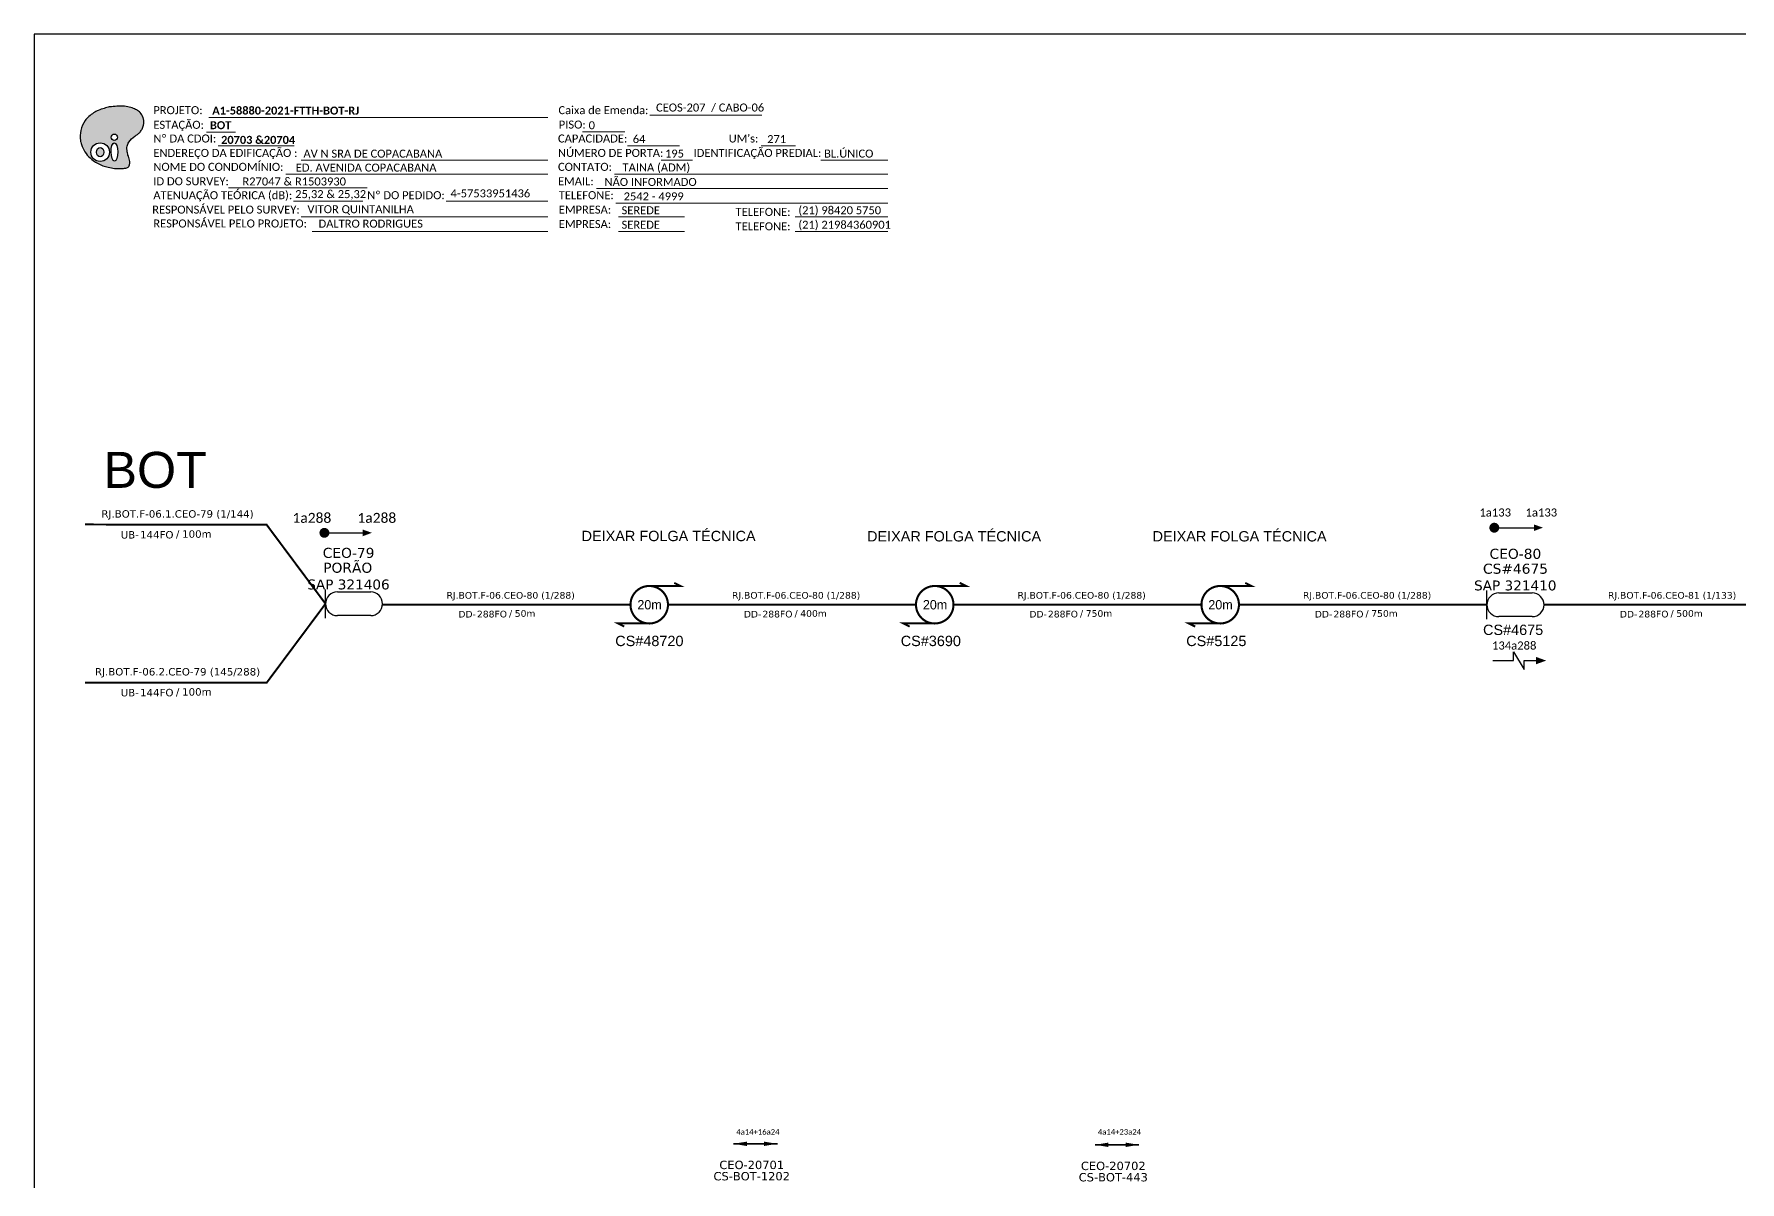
# Model space of a CAD drawing. Header units: metres. Extents: x -1286 to 459, y -500 to 94.
# Drawn here: x -1286.1 to -903.9, y -163 to 94.2 of the extents above; entities that cross this region are included whole.
import ezdxf
from ezdxf.enums import TextEntityAlignment as Align

# ---------------------------------------------------------------- set-up
doc = ezdxf.new("R2010")
doc.units = ezdxf.units.M
for name, color, linetype in [('20.4-CEO', 1, 'Continuous'), ('20.4-CEOS', 1, 'Continuous'), ('20.5-CABO AÉREO', 1, 'Continuous'), ('CEO', 1, 'Continuous'), ('SETA', 7, 'Continuous')]:
    doc.layers.add(name, color=color, linetype=linetype)
doc.layers.add('40.1-ETIQUETAS', color=1, linetype='Continuous', lineweight=20)
doc.styles.add('ARIAL', font='arial.ttf')
doc.styles.add('siredit', font='verdana.ttf')
doc.styles.add('WMF-Calibri0', font='calibri.ttf')
doc.styles.add('WMF-Calibri1', font='calibrib.ttf')
doc.dimstyles.new('CC', dxfattribs={"dimtxt": 0.8, "dimasz": 2, "dimexe": 0.18, "dimexo": 0.0625, "dimgap": 0.09, "dimtad": 0, "dimdec": 0, "dimrnd": 1, "dimzin": 0, "dimdsep": 46, "dimtxsty": 'siredit', "dimblk": 'NONE', "dimcen": 0, "dimse1": 1, "dimse2": 1, "dimsd1": 1, "dimsd2": 1, "dimclrt": 7, "dimadec": 0, "dimazin": 0, "dimtfac": 1, "dimtdec": 0, "dimtofl": 0, "dimtmove": 0, "dimatfit": 3, "dimfxl": 0, "dimtolj": 1, "dimtzin": 0, "dimarcsym": 0})

# ---------------------------------------------------------------- blocks, each defined once
blk = doc.blocks.new('OI')
h = blk.add_hatch(color=40)
edge = h.paths.add_edge_path()
edge.add_spline(control_points=[(4.35, -0.67), (3.92, -0.99), (3.26, -1.5), (2.81, -2.59), (2.9, -3.5), (3.06, -4.27), (3.31, -4.85), (3.37, -5.39), (3.4, -5.88), (3.2, -6.4), (2.54, -6.61), (1.65, -6.63), (0.55, -6.67), (-0.56, -6.42), (-1.61, -6.14), (-2.77, -5.61), (-3.92, -4.77), (-4.89, -3.7), (-5.34, -2.65), (-5.6, -1.94), (-5.85, -0.96), (-5.71, 0.47), (-5.1, 2.02), (-4.14, 3.02), (-3.3, 3.61), (-2.37, 4.16), (-1.36, 4.44), (-0.56, 4.7), (0.79, 4.85), (2.24, 4.97), (3.79, 4.57), (4.67, 4.21), (5.44, 3.65), (5.76, 2.99), (6.03, 2.21), (6.01, 1.46), (5.72, 0.64), (5.31, 0.08), (4.88, -0.38), (4.51, -0.55), (4.35, -0.67)], knot_values=[0, 0, 0, 0, 1.60434, 2.417191, 3.427595, 4.282808, 4.776746, 5.304182, 5.888771, 6.258406, 6.858137, 7.79129, 8.986195, 10.124242, 11.187857, 12.242908, 13.953784, 15.414161, 16.515391, 17.349188, 17.675853, 19.552021, 21.515531, 22.568638, 23.63245, 24.621084, 25.782718, 26.745347, 27.142653, 29.870543, 31.004649, 31.921532, 32.709589, 33.801391, 34.042471, 35.192333, 35.971461, 36.628871, 37.254359, 37.836911, 37.836911, 37.836911, 37.836911], degree=3, periodic=0)
h.paths.add_polyline_path([(1.13, -0.87, -1), (-0.04, -0.87, -1)], flags=16)
edge = h.paths.add_edge_path(flags=16)
edge.add_ellipse((0.56, -3.59), major_axis=(-0.02, 1.71), ratio=0.361305, start_angle=0, end_angle=360)
h.paths.add_polyline_path([(-0.36, -3.62, -1), (-3.8, -3.62, -1)], flags=16)
edge = h.paths.add_edge_path(flags=0)
edge.add_ellipse((-2.08, -3.62), major_axis=(0, 0.885), ratio=0.758294, start_angle=0, end_angle=360)
at = {"color": 40}
for centre, radius in [((-2.08, -3.62), 1.72), ((0.54, -0.87), 0.587)]:
    blk.add_circle(centre, radius, dxfattribs=at)
blk.add_ellipse((-2.08, -3.62), major_axis=(0, 0.885), ratio=0.758294, start_param=-3.141592653589792, end_param=3.141592653589792, dxfattribs=at)
blk.add_ellipse((0.56, -3.59), major_axis=(-0.02, 1.71), ratio=0.361305, dxfattribs=at)
at = {"color": 40, "start_tangent": (-0.800898, -0.598801), "end_tangent": (-0.800898, -0.598801)}
blk.add_spline([(4.35, -0.67), (3.2, -1.78), (2.9, -2.54), (2.92, -3.55), (3.12, -4.38), (3.28, -4.85), (3.37, -5.37), (3.35, -5.95), (3.2, -6.29), (2.66, -6.55), (1.73, -6.63), (0.54, -6.62), (-0.58, -6.41), (-1.6, -6.11), (-2.56, -5.67), (-3.95, -4.67), (-4.89, -3.56), (-5.37, -2.56), (-5.64, -1.78), (-5.72, -1.46), (-5.63, 0.42), (-4.84, 2.22), (-4.13, 2.99), (-3.27, 3.62), (-2.4, 4.09), (-1.3, 4.47), (-0.37, 4.72), (0.02, 4.77), (2.75, 4.8), (3.85, 4.53), (4.69, 4.16), (5.31, 3.68), (5.85, 2.73), (5.93, 2.5), (5.94, 1.35), (5.67, 0.62), (5.29, 0.08), (4.84, -0.36), (4.35, -0.67)], degree=3, dxfattribs=at)
blk = doc.blocks.new('_None')
blk = doc.blocks.new('ETIQUETA_RS5F')
at = {"layer": '40.1-ETIQUETAS', "color": 0, "style": 'siredit'}
blk.add_text('/', height=1.5, dxfattribs=at).set_placement((1.55, -1.95), align=Align.MIDDLE_RIGHT)
for tag, p in [('ETIQUETA_R_PRIMARIA', (1.18, 4.1)), ('ETIQUETA_R_SECUNDARIA', (1.18, 2.1)), ('F_ATIVAS/F_MORTAS', (1.11, -4.24))]:
    blk.add_attdef(tag, text='', height=1.5, dxfattribs=at).set_placement(p, align=Align.MIDDLE_CENTER)
for tag, p in [('TIPO_CABO', (-6.62, -2.12)), ('CAP_CABO', (0.37, -2.09))]:
    blk.add_attdef(tag, text='', height=1.5, dxfattribs=at).set_placement(p, align=Align.MIDDLE_RIGHT)
blk.add_attdef('METROS', text='', height=1.5, dxfattribs=at).set_placement((2.11, -1.95), align=Align.MIDDLE_LEFT)
for tag, p in [('FUSÃO_1', (0.82, -8.39)), ('FUSÃO_2', (0.82, -10.6)), ('FUSÃO_3', (0.82, -12.93)), ('FUSÃO_4', (0.82, -15.14)), ('FUSÃO_5', (0.82, -17.16))]:
    blk.add_attdef(tag, text='', height=1.5, dxfattribs=at).set_placement(p, align=Align.CENTER)

msp = doc.modelspace()

# ---------------------------------------------------------------- linework, layer by layer
msp.add_lwpolyline([(-1286.07, -499.81), (-445.07, -499.81), (-445.07, 94.19), (-1286.07, 94.19)], close=True)
at = {"color": 7, "lineweight": 0}
for points in [[(-1246.96, 75.52), (-1170.98, 75.52)], [(-1148.15, 76.01), (-1123.01, 76.01)], [(-1247.47, 72.24), (-1240.92, 72.24)], [(-1244.81, 69.17), (-1227.84, 69.17)], [(-1163.19, 72.28), (-1153.71, 72.28)], [(-1153.14, 69.17), (-1141.52, 69.17)], [(-1123.2, 69.17), (-1115.53, 69.17)], [(-1226.24, 65.93), (-1170.98, 65.93)], [(-1145.56, 65.93), (-1138.61, 65.93)], [(-1109.86, 65.93), (-1094.82, 65.93)], [(-1229.65, 62.82), (-1170.98, 62.82)], [(-1156.02, 62.82), (-1094.8, 62.82)], [(-1242.49, 59.75), (-1211.44, 59.75)], [(-1160.06, 59.58), (-1094.8, 59.58)], [(-1227.96, 56.79), (-1212.45, 56.79)], [(-1193.73, 56.79), (-1170.96, 56.79)], [(-1155.78, 56.34), (-1094.8, 56.34)], [(-1226.24, 53.23), (-1170.98, 53.23)], [(-1223.75, 49.99), (-1170.98, 49.99)], [(-1155.17, 53.23), (-1140.37, 53.23)], [(-1155.17, 49.99), (-1140.37, 49.99)], [(-1115.57, 53.23), (-1094.8, 53.23)], [(-1115.57, 49.99), (-1094.8, 49.99)]]:
    msp.add_lwpolyline(points, dxfattribs=at)
at = {"color": 7}
for points, const_width in [([(-959.51, -16.4, 1), (-958.4, -16.39, 1)], 1.11), ([(-1221.59, -17.55, 1), (-1220.48, -17.54, 1)], 1.11), ([(-1148.27, -29.45, 1.000012), (-1148.27, -37.85, 0.999978)], 0.467), ([(-1084.31, -29.45, 1.000012), (-1084.31, -37.85, 0.999978)], 0.467), ([(-1020.36, -29.45, 1.000012), (-1020.36, -37.85, 0.999978)], 0.467)]:
    msp.add_lwpolyline(points, format="xyb", close=True, dxfattribs=dict(at, const_width=const_width))
for points in [[(-958.96, -16.39), (-950.09, -16.39)], [(-954.64, -46.18), (-954.64, -44.22), (-952.29, -48.15), (-952.29, -46.18)]]:
    msp.add_lwpolyline(points, dxfattribs=at)
at = {"color": 7, "const_width": 0.438}
for points in [[(-1148.27, -29.45), (-1141.27, -29.45), (-1142.67, -28.75)], [(-1084.31, -29.45), (-1077.31, -29.45), (-1078.71, -28.75)], [(-1020.36, -29.45), (-1013.36, -29.45), (-1014.76, -28.75)], [(-1148.27, -37.85), (-1155.27, -37.85), (-1153.87, -38.55)], [(-1084.31, -37.85), (-1091.31, -37.85), (-1089.91, -38.55)], [(-1020.36, -37.85), (-1027.36, -37.85), (-1025.96, -38.55)]]:
    msp.add_lwpolyline(points, dxfattribs=at)
at = {"layer": '20.4-CEO', "color": 7}
for p, q in [((-1218.13, -30.78), (-1210.67, -30.78)), ((-1210.67, -36.09), (-1218.13, -36.09))]:
    msp.add_line(p, q, dxfattribs=at)
at = {"layer": '20.4-CEO', "color": 7, "const_width": 0.444}
for points in [[(-1274.68, -15.67), (-1233.98, -15.73), (-1220.79, -33.44)], [(-1274.68, -51.12), (-1233.98, -51.14), (-1220.79, -33.44)]]:
    msp.add_lwpolyline(points, dxfattribs=at)
at = {"layer": '20.4-CEO', "color": 7}
msp.add_lwpolyline([(-1220.79, -36.64), (-1220.79, -30.23)], dxfattribs=at)
for centre, start, end in [((-1218.13, -33.44), 90, 270), ((-1210.67, -33.44), 270, 90)]:
    msp.add_arc(centre, 2.66, start, end, dxfattribs=at)
at = {"layer": '20.4-CEOS', "color": 7}
for p, q in [((-957.94, -30.99), (-950.48, -30.99)), ((-950.48, -36.31), (-957.94, -36.31))]:
    msp.add_line(p, q, dxfattribs=at)
msp.add_lwpolyline([(-960.6, -36.86), (-960.6, -30.45)], dxfattribs=at)
for centre, start, end in [((-957.94, -33.65), 90, 270), ((-950.48, -33.65), 270, 90)]:
    msp.add_arc(centre, 2.66, start, end, dxfattribs=at)
at = {"layer": '20.5-CABO AÉREO', "color": 7, "ltscale": 8, "const_width": 0.444}
for points in [[(-1208.02, -33.65), (-1152.47, -33.65)], [(-1144.07, -33.65), (-1088.51, -33.65)], [(-1080.11, -33.65), (-1024.56, -33.65)], [(-1016.16, -33.65), (-960.6, -33.65)], [(-947.82, -33.65), (-892.27, -33.65)]]:
    msp.add_lwpolyline(points, dxfattribs=at)
at = {"layer": 'SETA', "color": 7}
for points in [[(-1221.04, -17.55), (-1211.37, -17.55)], [(-959.25, -46.18), (-954.64, -46.18)], [(-952.29, -46.18), (-948.74, -46.18)]]:
    msp.add_lwpolyline(points, dxfattribs=at)
for points in [[(-1212.44, -16.81), (-1210.4, -17.54), (-1212.43, -18.29)], [(-950.1, -15.65), (-948.06, -16.38), (-950.09, -17.14)], [(-949.58, -45.35), (-947.34, -46.17), (-949.58, -46.98)]]:
    msp.add_solid(points, dxfattribs=at)

# ---------------------------------------------------------------- block references
at = {"color": 7, "xscale": 1.213923925163967, "yscale": 1.213923925163967, "zscale": 1.213923925163967, "rotation": 0.1532896023949059}
msp.add_blockref('OI', (-1268.76, 72.14), dxfattribs=at)
at = {"layer": '40.1-ETIQUETAS', "color": 7}
ref = msp.add_blockref('ETIQUETA_RS5F', (-1255.25, -15.64), dxfattribs=dict(at, xscale=1.111111111111112, yscale=1.111111111111112, zscale=1.111111111111112))
ref.add_attrib('ETIQUETA_R_SECUNDARIA', 'RJ.BOT.F-06.1.CEO-79 (1/144)', dxfattribs={"color": 0, "height": 1.6667, "style": 'siredit'}).set_placement((-1253.94, -13.3), align=Align.MIDDLE_CENTER)
ref.add_attrib('TIPO_CABO', 'UB-', dxfattribs={"color": 0, "height": 1.667, "style": 'siredit'}).set_placement((-1262.6, -17.99), align=Align.MIDDLE_RIGHT)
ref.add_attrib('CAP_CABO', '144FO', dxfattribs={"color": 0, "height": 1.667, "style": 'siredit'}).set_placement((-1254.85, -17.97), align=Align.MIDDLE_RIGHT)
ref.add_attrib('METROS', '100m', dxfattribs={"color": 0, "height": 1.667, "style": 'siredit'}).set_placement((-1252.91, -17.81), align=Align.MIDDLE_LEFT)
ref = msp.add_blockref('ETIQUETA_RS5F', (-1180.53, -33.65), dxfattribs=at)
ref.add_attrib('ETIQUETA_R_SECUNDARIA', 'RJ.BOT.F-06.CEO-80 (1/288)', dxfattribs={"color": 0, "height": 1.5, "style": 'siredit'}).set_placement((-1179.31, -31.55), align=Align.MIDDLE_CENTER)
ref.add_attrib('TIPO_CABO', 'DD-', dxfattribs={"color": 0, "height": 1.5, "style": 'siredit'}).set_placement((-1187.11, -35.77), align=Align.MIDDLE_RIGHT)
ref.add_attrib('CAP_CABO', '288FO', dxfattribs={"color": 0, "height": 1.5, "style": 'siredit'}).set_placement((-1180.13, -35.75), align=Align.MIDDLE_RIGHT)
ref.add_attrib('METROS', '50m', dxfattribs={"color": 0, "height": 1.5, "style": 'siredit'}).set_placement((-1178.39, -35.61), align=Align.MIDDLE_LEFT)
ref = msp.add_blockref('ETIQUETA_RS5F', (-1116.57, -33.65), dxfattribs=at)
ref.add_attrib('ETIQUETA_R_SECUNDARIA', 'RJ.BOT.F-06.CEO-80 (1/288)', dxfattribs={"color": 0, "height": 1.5, "style": 'siredit'}).set_placement((-1115.36, -31.55), align=Align.MIDDLE_CENTER)
ref.add_attrib('TIPO_CABO', 'DD-', dxfattribs={"color": 0, "height": 1.5, "style": 'siredit'}).set_placement((-1123.16, -35.77), align=Align.MIDDLE_RIGHT)
ref.add_attrib('CAP_CABO', '288FO', dxfattribs={"color": 0, "height": 1.5, "style": 'siredit'}).set_placement((-1116.18, -35.75), align=Align.MIDDLE_RIGHT)
ref.add_attrib('METROS', '400m', dxfattribs={"color": 0, "height": 1.5, "style": 'siredit'}).set_placement((-1114.43, -35.61), align=Align.MIDDLE_LEFT)
ref = msp.add_blockref('ETIQUETA_RS5F', (-1052.62, -33.65), dxfattribs=at)
ref.add_attrib('ETIQUETA_R_SECUNDARIA', 'RJ.BOT.F-06.CEO-80 (1/288)', dxfattribs={"color": 0, "height": 1.5, "style": 'siredit'}).set_placement((-1051.4, -31.55), align=Align.MIDDLE_CENTER)
ref.add_attrib('TIPO_CABO', 'DD-', dxfattribs={"color": 0, "height": 1.5, "style": 'siredit'}).set_placement((-1059.2, -35.77), align=Align.MIDDLE_RIGHT)
ref.add_attrib('CAP_CABO', '288FO', dxfattribs={"color": 0, "height": 1.5, "style": 'siredit'}).set_placement((-1052.22, -35.75), align=Align.MIDDLE_RIGHT)
ref.add_attrib('METROS', '750m', dxfattribs={"color": 0, "height": 1.5, "style": 'siredit'}).set_placement((-1050.48, -35.61), align=Align.MIDDLE_LEFT)
ref = msp.add_blockref('ETIQUETA_RS5F', (-988.66, -33.65), dxfattribs=at)
ref.add_attrib('ETIQUETA_R_SECUNDARIA', 'RJ.BOT.F-06.CEO-80 (1/288)', dxfattribs={"color": 0, "height": 1.5, "style": 'siredit'}).set_placement((-987.45, -31.55), align=Align.MIDDLE_CENTER)
ref.add_attrib('TIPO_CABO', 'DD-', dxfattribs={"color": 0, "height": 1.5, "style": 'siredit'}).set_placement((-995.25, -35.77), align=Align.MIDDLE_RIGHT)
ref.add_attrib('CAP_CABO', '288FO', dxfattribs={"color": 0, "height": 1.5, "style": 'siredit'}).set_placement((-988.26, -35.75), align=Align.MIDDLE_RIGHT)
ref.add_attrib('METROS', '750m', dxfattribs={"color": 0, "height": 1.5, "style": 'siredit'}).set_placement((-986.52, -35.61), align=Align.MIDDLE_LEFT)
ref = msp.add_blockref('ETIQUETA_RS5F', (-920.33, -33.65), dxfattribs=at)
ref.add_attrib('ETIQUETA_R_SECUNDARIA', 'RJ.BOT.F-06.CEO-81 (1/133)', dxfattribs={"color": 0, "height": 1.5, "style": 'siredit'}).set_placement((-919.12, -31.55), align=Align.MIDDLE_CENTER)
ref.add_attrib('TIPO_CABO', 'DD-', dxfattribs={"color": 0, "height": 1.5, "style": 'siredit'}).set_placement((-926.91, -35.77), align=Align.MIDDLE_RIGHT)
ref.add_attrib('CAP_CABO', '288FO', dxfattribs={"color": 0, "height": 1.5, "style": 'siredit'}).set_placement((-919.93, -35.75), align=Align.MIDDLE_RIGHT)
ref.add_attrib('METROS', '500m', dxfattribs={"color": 0, "height": 1.5, "style": 'siredit'}).set_placement((-918.19, -35.61), align=Align.MIDDLE_LEFT)
ref = msp.add_blockref('ETIQUETA_RS5F', (-1255.25, -51), dxfattribs=dict(at, xscale=1.111111111111112, yscale=1.111111111111112, zscale=1.111111111111112))
ref.add_attrib('ETIQUETA_R_SECUNDARIA', 'RJ.BOT.F-06.2.CEO-79 (145/288)', dxfattribs={"color": 0, "height": 1.6667, "style": 'siredit'}).set_placement((-1253.94, -48.67), align=Align.MIDDLE_CENTER)
ref.add_attrib('TIPO_CABO', 'UB-', dxfattribs={"color": 0, "height": 1.667, "style": 'siredit'}).set_placement((-1262.6, -53.35), align=Align.MIDDLE_RIGHT)
ref.add_attrib('CAP_CABO', '144FO', dxfattribs={"color": 0, "height": 1.667, "style": 'siredit'}).set_placement((-1254.85, -53.33), align=Align.MIDDLE_RIGHT)
ref.add_attrib('METROS', '100m', dxfattribs={"color": 0, "height": 1.667, "style": 'siredit'}).set_placement((-1252.91, -53.18), align=Align.MIDDLE_LEFT)

# ---------------------------------------------------------------- texts
at = {"color": 7, "lineweight": 0, "style": 'WMF-Calibri0'}
for s, height, p in [('PROJETO:', 1.793, (-1259.36, 76.26)), ('Caixa de Emenda:', 1.7927, (-1168.6, 76.26)), ('ESTAÇÃO:', 1.793, (-1259.36, 72.98)), ('PISO:', 1.793, (-1168.53, 73.03)), ('Nº DA CDOI:', 1.7927, (-1259.36, 69.91)), ('ENDEREÇO DA EDIFICAÇÃO :', 1.7927, (-1259.36, 66.68)), ('CAPACIDADE:', 1.7927, (-1168.71, 69.91)), ('NÚMERO DE PORTA:', 1.7927, (-1168.71, 66.68)), ('IDENTIFICAÇÃO PREDIAL:', 1.7927, (-1138.34, 66.68)), ("UM's:", 1.793, (-1130.47, 69.91)), ('NOME DO CONDOMÍNIO:', 1.7927, (-1259.36, 63.56)), ('CONTATO:', 1.793, (-1168.71, 63.56)), ('ID DO SURVEY:', 1.7927, (-1259.36, 60.33)), ('EMAIL:', 1.793, (-1168.71, 60.33)), ('ATENUAÇÃO TEÓRICA (dB):', 1.7927, (-1259.36, 57.21)), ('Nº DO PEDIDO:', 1.7927, (-1211.44, 57.21)), ('TELEFONE:', 1.793, (-1168.53, 57.21)), ('RESPONSÁVEL PELO SURVEY:', 1.7927, (-1259.6, 53.98)), ('EMPRESA:', 1.793, (-1168.53, 53.98)), ('TELEFONE:', 1.793, (-1128.93, 53.47)), ('RESPONSÁVEL PELO PROJETO:', 1.7927, (-1259.36, 50.87)), ('EMPRESA:', 1.793, (-1168.53, 50.74)), ('TELEFONE:', 1.793, (-1128.93, 50.24))]:
    msp.add_text(s, height=height, dxfattribs=at).set_placement(p)
at = {"color": 7}
for s, height, style, p in [('A1-58880-2021-FTTH-BOT-RJ', 1.7927, 'WMF-Calibri1', (-1246.16, 76.17)), ('CEOS-207  / CABO-06', 1.7927, 'WMF-Calibri0', (-1146.75, 76.85)), ('BOT', 1.793, 'WMF-Calibri1', (-1246.68, 72.89)), ('0', 1.79, 'WMF-Calibri0', (-1161.84, 72.88)), ('64', 1.793, 'WMF-Calibri0', (-1151.96, 69.79)), ('271', 1.793, 'WMF-Calibri0', (-1121.85, 69.77)), ('BL.ÚNICO', 1.793, 'WMF-Calibri0', (-1109.1, 66.53)), ('ED. AVENIDA COPACABANA', 1.7927, 'WMF-Calibri0', (-1227.45, 63.39)), ('AV N SRA DE COPACABANA', 1.7927, 'WMF-Calibri0', (-1225.73, 66.52)), ('TAINA (ADM)', 1.7927, 'WMF-Calibri0', (-1154.25, 63.42)), ('195', 1.793, 'WMF-Calibri0', (-1144.74, 66.53)), ('R27047 & R1503930', 1.7927, 'WMF-Calibri0', (-1239.4, 60.28)), ('NÃO INFORMADO', 1.7927, 'WMF-Calibri0', (-1158.28, 60.18)), ('25,32 & 25,32', 1.7927, 'WMF-Calibri0', (-1227.58, 57.45)), ('4-57533951436', 1.7927, 'WMF-Calibri0', (-1192.78, 57.62)), ('2542 - 4999', 1.7927, 'WMF-Calibri0', (-1154, 56.94)), ('VITOR QUINTANILHA', 1.7927, 'WMF-Calibri0', (-1224.84, 54.07)), ('SEREDE', 1.793, 'WMF-Calibri0', (-1154.47, 53.83)), ('(21) 98420 5750', 1.7927, 'WMF-Calibri0', (-1114.86, 53.83)), ('DALTRO RODRIGUES', 1.7927, 'WMF-Calibri0', (-1222.35, 50.83)), ('SEREDE', 1.793, 'WMF-Calibri0', (-1154.47, 50.59)), ('(21) 21984360901', 1.7927, 'WMF-Calibri0', (-1114.86, 50.59)), ('BOT', 8.064, 'ARIAL', (-1270.53, -7.47))]:
    msp.add_text(s, height=height, dxfattribs=dict(at, style=style)).set_placement(p)
at = {"color": 7, "style": 'WMF-Calibri1'}
msp.add_text('20703 &20704', height=1.7927, dxfattribs=at).set_placement((-1235.88, 69.6), align=Align.CENTER)
at = {"color": 7, "style": 'ARIAL'}
for s, p in [('DEIXAR FOLGA TÉCNICA', (-1163.42, -19.4)), ('DEIXAR FOLGA TÉCNICA', (-1099.47, -19.47)), ('DEIXAR FOLGA TÉCNICA', (-1035.51, -19.47)), ('CS#4675', (-961.48, -40.43)), ('CS#48720', (-1155.88, -42.92)), ('CS#3690', (-1091.93, -42.92)), ('CS#5125', (-1027.97, -42.92))]:
    msp.add_text(s, height=2.315, rotation=359.9867, dxfattribs=at).set_placement(p)
at = {"color": 7}
for p in [(-1150.93, -34.7), (-1086.97, -34.7), (-1023.02, -34.7)]:
    msp.add_text('20m', height=2.1, dxfattribs=at).set_placement(p)
at = {"style": 'siredit'}
for s, height, p in [('CEO-20701', 1.868, (-1125.31, -158.22)), ('CS-BOT-1202', 1.8684, (-1125.31, -160.75))]:
    msp.add_text(s, height=height, rotation=360, dxfattribs=at).set_placement(p, align=Align.TOP_CENTER)
at = {"color": 5, "style": 'siredit'}
for s, p in [('CEO-20702', (-1044.31, -158.44)), ('CS-BOT-443', (-1044.31, -160.98))]:
    msp.add_text(s, height=1.868, rotation=360, dxfattribs=at).set_placement(p, align=Align.TOP_CENTER)
at = {"color": 7, "char_height": 2.2222, "width": 164.0486, "attachment_point": 5, "rotation": 359.9166}
for insert in [(-1223.84, -14.2), (-1209.29, -14.2)]:
    msp.add_mtext('{\\fCalibri|b0|i0|c0|p34;\\C256;1a288}', dxfattribs=dict(at, insert=insert))
at = {"char_height": 1.2397, "width": 20.9579, "attachment_point": 5}
for s, insert in [('\\C7;\\fCalibri|b0|i0|c0|p34;4a14+16a24', (-1123.93, -151.77)), ('\\C7;\\fCalibri|b0|i0|c0|p34;4a14+23a24', (-1042.93, -151.77))]:
    msp.add_mtext(s, dxfattribs=dict(at, insert=insert))
at = {"layer": '20.4-CEO', "color": 7, "style": 'siredit'}
for s, height, p in [('CEO-79', 2.253, (-1215.62, -22.03)), ('PORÃO', 2.253, (-1215.81, -25.36)), ('          SAP 321406', 2.2222, (-1220.49, -29.11))]:
    msp.add_text(s, height=height, dxfattribs=at).set_placement(p, align=Align.MIDDLE_CENTER)
at = {"layer": '20.4-CEOS', "color": 7, "style": 'siredit'}
for s, height, p in [('CS#4675', 2.253, (-954.21, -25.58)), ('SAP 321410', 2.222, (-954.26, -29.33))]:
    msp.add_text(s, height=height, dxfattribs=at).set_placement(p, align=Align.MIDDLE_CENTER)
at = {"layer": '40.1-ETIQUETAS', "color": 7, "char_height": 1.8144, "width": 30.9941, "attachment_point": 5, "style": 'ARIAL'}
for s, insert in [('{\\fCalibri|b0|i0|c0|p34;1a133}', (-958.75, -12.99)), ('{\\fCalibri|b0|i0|c0|p34;1a133}', (-948.42, -12.99)), ('{\\fCalibri|b0|i0|c0|p34;134a288}', (-954.5, -42.8))]:
    msp.add_mtext(s, dxfattribs=dict(at, insert=insert))
at = {"layer": 'CEO', "color": 7, "style": 'siredit'}
msp.add_text('CEO-80', height=2.253, dxfattribs=at).set_placement((-954.23, -22.24), align=Align.MIDDLE_CENTER)

# ---------------------------------------------------------------- leaders
for points in [[(-1119.57, -154.43), (-1129.39, -154.43)], [(-1129.39, -154.43), (-1119.57, -154.43)], [(-1038.57, -154.65), (-1048.39, -154.65)], [(-1048.39, -154.65), (-1038.57, -154.65)]]:
    msp.add_leader(points, dimstyle='CC', override={"dimasz": 3})

doc.saveas('drawing.dxf')
